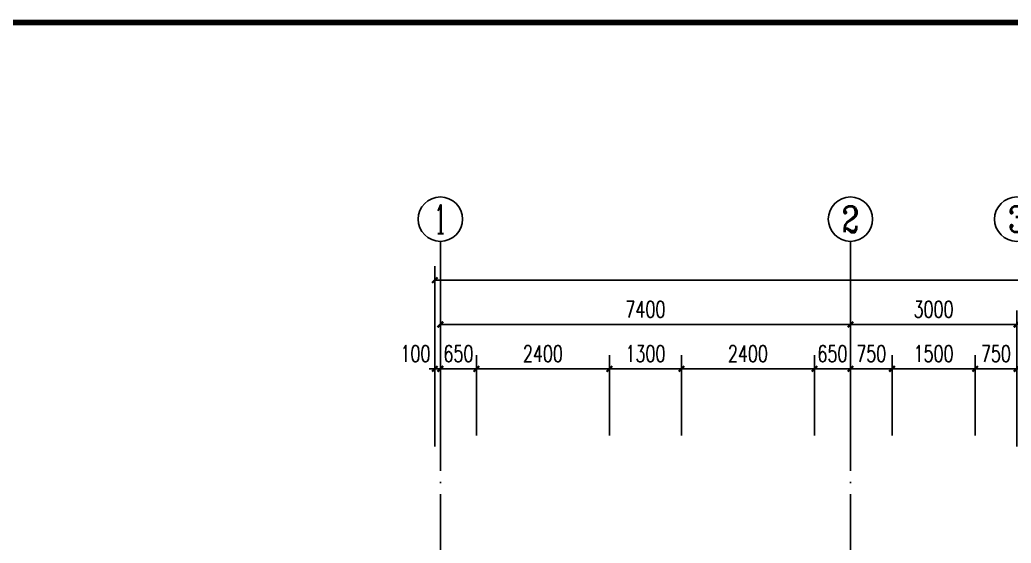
# Model space of a CAD drawing. Extents: x 5904849 to 6011887, y -826029 to -177002.
# Drawn here: x 5915826 to 5933714, y -511005 to -501565 of the extents above; entities that cross this region are included whole.
import ezdxf
from ezdxf.enums import TextEntityAlignment as Align

# ---------------------------------------------------------------- set-up
doc = ezdxf.new("R2010")
doc.units = 0
doc.header["$LTSCALE"] = 1000
doc.header["$MEASUREMENT"] = 0
doc.linetypes.add('DOTE', pattern=[2.42, 2, -0.2, 0.02, -0.2])
doc.layers.get('0').update_dxf_attribs({"linetype": 'CONTINUOUS'})
doc.layers.get('Defpoints').update_dxf_attribs({"linetype": 'CONTINUOUS'})
for name, color, linetype in [('AXIS', 3, 'CONTINUOUS'), ('AXIS_TEXT', 7, 'CONTINUOUS'), ('DOTE', 252, 'CONTINUOUS'), ('PUB_DIM', 3, 'CONTINUOUS'), ('PUB_TITLE', 4, 'CONTINUOUS')]:
    doc.layers.add(name, color=color, linetype=linetype)
doc.styles.add('_TCH_AXIS', font='COMPLEX', dxfattribs={"bigfont": 'GBCBIG'})
doc.styles.add('_TCH_DIM_T3', font='SIMPLEX', dxfattribs={"width": 0.705882, "bigfont": 'GBCBIG'})
doc.styles.add('COMPLEX', font='COMPLEX')
doc.dimstyles.new('_TCH_ARCH&&100', dxfattribs={"dimtxt": 297.5, "dimasz": 100, "dimexe": 250, "dimexo": 300, "dimgap": 126.25, "dimtad": 1, "dimdec": 0, "dimzin": 0, "dimdsep": 46, "dimtxsty": '_TCH_DIM_T3', "dimblk": 'ARCHTICK', "dimcen": 0.09, "dimclrt": 7, "dimazin": 2, "dimtfac": 1, "dimtdec": 0, "dimtix": 1, "dimtmove": 2, "dimatfit": 3, "dimfxl": 0, "dimtolj": 1, "dimtzin": 0, "dimarcsym": 0})

# ---------------------------------------------------------------- blocks, each defined once
blk = doc.blocks.new('_ArchTick')
at = {"color": 0, "linetype": 'ByBlock', "const_width": 0.4}
blk.add_lwpolyline([(-0.5, -0.5), (0.5, 0.5)], dxfattribs=at)
blk = doc.blocks.new('*D1021')
at = {"layer": 'Defpoints', "color": 0}
for p in [(5923414, -507861), (5923314, -509361), (5923414, -509361)]:
    blk.add_point(p, dxfattribs=at)
at = {"layer": 'PUB_DIM', "color": 0, "lineweight": -2}
for p, q in [((5923314, -509061), (5923314, -507611)), ((5923414, -509061), (5923414, -507611)), ((5923314, -507861), (5923214, -507861)), ((5923314, -507861), (5923414, -507861)), ((5923414, -507861), (5923514, -507861))]:
    blk.add_line(p, q, dxfattribs=at)
at = {"layer": 'PUB_DIM', "color": 0, "lineweight": -2, "xscale": 100, "yscale": 100, "zscale": 100}
blk.add_blockref('_ArchTick', (5923314, -507861), dxfattribs=at)
at = {"layer": 'PUB_DIM', "color": 0, "lineweight": -2, "xscale": 100, "yscale": 100, "zscale": 100, "rotation": 180}
blk.add_blockref('_ArchTick', (5923414, -507861), dxfattribs=at)
at = {"layer": 'PUB_DIM', "color": 7, "insert": (5922964, -507586), "char_height": 297.5, "attachment_point": 5, "style": '_TCH_DIM_T3'}
blk.add_mtext('\\A1;100', dxfattribs=at)
blk = doc.blocks.new('*D1022')
at = {"layer": 'Defpoints', "color": 0}
for p in [(5924064, -507861), (5923414, -509361), (5924064, -509361)]:
    blk.add_point(p, dxfattribs=at)
at = {"layer": 'PUB_DIM', "color": 0, "lineweight": -2}
for p, q in [((5923414, -509061), (5923414, -507611)), ((5924064, -509061), (5924064, -507611)), ((5923414, -507861), (5923314, -507861)), ((5923414, -507861), (5924064, -507861)), ((5924064, -507861), (5924164, -507861))]:
    blk.add_line(p, q, dxfattribs=at)
at = {"layer": 'PUB_DIM', "color": 0, "lineweight": -2, "xscale": 100, "yscale": 100, "zscale": 100}
blk.add_blockref('_ArchTick', (5923414, -507861), dxfattribs=at)
at = {"layer": 'PUB_DIM', "color": 0, "lineweight": -2, "xscale": 100, "yscale": 100, "zscale": 100, "rotation": 180}
blk.add_blockref('_ArchTick', (5924064, -507861), dxfattribs=at)
at = {"layer": 'PUB_DIM', "color": 7, "insert": (5923739, -507586), "char_height": 297.5, "attachment_point": 5, "style": '_TCH_DIM_T3'}
blk.add_mtext('\\A1;650', dxfattribs=at)
blk = doc.blocks.new('*D1023')
at = {"layer": 'Defpoints', "color": 0}
for p in [(5926464, -507861), (5924064, -509361), (5926464, -509361)]:
    blk.add_point(p, dxfattribs=at)
at = {"layer": 'PUB_DIM', "color": 0, "lineweight": -2}
for p, q in [((5924064, -509061), (5924064, -507611)), ((5926464, -509061), (5926464, -507611)), ((5924064, -507861), (5926464, -507861))]:
    blk.add_line(p, q, dxfattribs=at)
at = {"layer": 'PUB_DIM', "color": 0, "lineweight": -2, "xscale": 100, "yscale": 100, "zscale": 100, "rotation": 180}
blk.add_blockref('_ArchTick', (5924064, -507861), dxfattribs=at)
at = {"layer": 'PUB_DIM', "color": 0, "lineweight": -2, "xscale": 100, "yscale": 100, "zscale": 100}
blk.add_blockref('_ArchTick', (5926464, -507861), dxfattribs=at)
at = {"layer": 'PUB_DIM', "color": 7, "insert": (5925264, -507586), "char_height": 297.5, "attachment_point": 5, "style": '_TCH_DIM_T3'}
blk.add_mtext('\\A1;2400', dxfattribs=at)
blk = doc.blocks.new('*D1024')
at = {"layer": 'Defpoints', "color": 0}
for p in [(5927764, -507861), (5926464, -509361), (5927764, -509361)]:
    blk.add_point(p, dxfattribs=at)
at = {"layer": 'PUB_DIM', "color": 0, "lineweight": -2}
for p, q in [((5926464, -509061), (5926464, -507611)), ((5927764, -509061), (5927764, -507611)), ((5926464, -507861), (5927764, -507861))]:
    blk.add_line(p, q, dxfattribs=at)
at = {"layer": 'PUB_DIM', "color": 0, "lineweight": -2, "xscale": 100, "yscale": 100, "zscale": 100, "rotation": 180}
blk.add_blockref('_ArchTick', (5926464, -507861), dxfattribs=at)
at = {"layer": 'PUB_DIM', "color": 0, "lineweight": -2, "xscale": 100, "yscale": 100, "zscale": 100}
blk.add_blockref('_ArchTick', (5927764, -507861), dxfattribs=at)
at = {"layer": 'PUB_DIM', "color": 7, "insert": (5927114, -507586), "char_height": 297.5, "attachment_point": 5, "style": '_TCH_DIM_T3'}
blk.add_mtext('\\A1;1300', dxfattribs=at)
blk = doc.blocks.new('*D1025')
at = {"layer": 'Defpoints', "color": 0}
for p in [(5930165, -507861), (5927764, -509361), (5930165, -509361)]:
    blk.add_point(p, dxfattribs=at)
at = {"layer": 'PUB_DIM', "color": 0, "lineweight": -2}
for p, q in [((5927764, -509061), (5927764, -507611)), ((5930165, -509061), (5930165, -507611)), ((5927764, -507861), (5930165, -507861))]:
    blk.add_line(p, q, dxfattribs=at)
at = {"layer": 'PUB_DIM', "color": 0, "lineweight": -2, "xscale": 100, "yscale": 100, "zscale": 100, "rotation": 180}
blk.add_blockref('_ArchTick', (5927764, -507861), dxfattribs=at)
at = {"layer": 'PUB_DIM', "color": 0, "lineweight": -2, "xscale": 100, "yscale": 100, "zscale": 100}
blk.add_blockref('_ArchTick', (5930165, -507861), dxfattribs=at)
at = {"layer": 'PUB_DIM', "color": 7, "insert": (5928964, -507586), "char_height": 297.5, "attachment_point": 5, "style": '_TCH_DIM_T3'}
blk.add_mtext('\\A1;2400', dxfattribs=at)
blk = doc.blocks.new('*D1026')
at = {"layer": 'Defpoints', "color": 0}
for p in [(5930814, -507861), (5930165, -509361), (5930814, -509361)]:
    blk.add_point(p, dxfattribs=at)
at = {"layer": 'PUB_DIM', "color": 0, "lineweight": -2}
for p, q in [((5930165, -509061), (5930165, -507611)), ((5930814, -509061), (5930814, -507611)), ((5930165, -507861), (5930065, -507861)), ((5930165, -507861), (5930814, -507861)), ((5930814, -507861), (5930914, -507861))]:
    blk.add_line(p, q, dxfattribs=at)
at = {"layer": 'PUB_DIM', "color": 0, "lineweight": -2, "xscale": 100, "yscale": 100, "zscale": 100}
blk.add_blockref('_ArchTick', (5930165, -507861), dxfattribs=at)
at = {"layer": 'PUB_DIM', "color": 0, "lineweight": -2, "xscale": 100, "yscale": 100, "zscale": 100, "rotation": 180}
blk.add_blockref('_ArchTick', (5930814, -507861), dxfattribs=at)
at = {"layer": 'PUB_DIM', "color": 7, "insert": (5930489, -507586), "char_height": 297.5, "attachment_point": 5, "style": '_TCH_DIM_T3'}
blk.add_mtext('\\A1;650', dxfattribs=at)
blk = doc.blocks.new('*D1027')
at = {"layer": 'Defpoints', "color": 0}
for p in [(5931564, -507861), (5930814, -509361), (5931564, -509361)]:
    blk.add_point(p, dxfattribs=at)
at = {"layer": 'PUB_DIM', "color": 0, "lineweight": -2}
for p, q in [((5930814, -509061), (5930814, -507611)), ((5931564, -509061), (5931564, -507611)), ((5930814, -507861), (5930714, -507861)), ((5930814, -507861), (5931564, -507861)), ((5931564, -507861), (5931664, -507861))]:
    blk.add_line(p, q, dxfattribs=at)
at = {"layer": 'PUB_DIM', "color": 0, "lineweight": -2, "xscale": 100, "yscale": 100, "zscale": 100}
blk.add_blockref('_ArchTick', (5930814, -507861), dxfattribs=at)
at = {"layer": 'PUB_DIM', "color": 0, "lineweight": -2, "xscale": 100, "yscale": 100, "zscale": 100, "rotation": 180}
blk.add_blockref('_ArchTick', (5931564, -507861), dxfattribs=at)
at = {"layer": 'PUB_DIM', "color": 7, "insert": (5931189, -507586), "char_height": 297.5, "attachment_point": 5, "style": '_TCH_DIM_T3'}
blk.add_mtext('\\A1;750', dxfattribs=at)
blk = doc.blocks.new('*D1028')
at = {"layer": 'Defpoints', "color": 0}
for p in [(5933064, -507861), (5931564, -509361), (5933064, -509361)]:
    blk.add_point(p, dxfattribs=at)
at = {"layer": 'PUB_DIM', "color": 0, "lineweight": -2}
for p, q in [((5931564, -509061), (5931564, -507611)), ((5933064, -509061), (5933064, -507611)), ((5931564, -507861), (5933064, -507861))]:
    blk.add_line(p, q, dxfattribs=at)
at = {"layer": 'PUB_DIM', "color": 0, "lineweight": -2, "xscale": 100, "yscale": 100, "zscale": 100, "rotation": 180}
blk.add_blockref('_ArchTick', (5931564, -507861), dxfattribs=at)
at = {"layer": 'PUB_DIM', "color": 0, "lineweight": -2, "xscale": 100, "yscale": 100, "zscale": 100}
blk.add_blockref('_ArchTick', (5933064, -507861), dxfattribs=at)
at = {"layer": 'PUB_DIM', "color": 7, "insert": (5932314, -507586), "char_height": 297.5, "attachment_point": 5, "style": '_TCH_DIM_T3'}
blk.add_mtext('\\A1;1500', dxfattribs=at)
blk = doc.blocks.new('*D1029')
at = {"layer": 'Defpoints', "color": 0}
for p in [(5933814, -507861), (5933064, -509361), (5933814, -509361)]:
    blk.add_point(p, dxfattribs=at)
at = {"layer": 'PUB_DIM', "color": 0, "lineweight": -2}
for p, q in [((5933064, -509061), (5933064, -507611)), ((5933814, -509061), (5933814, -507611)), ((5933064, -507861), (5932964, -507861)), ((5933064, -507861), (5933814, -507861)), ((5933814, -507861), (5933914, -507861))]:
    blk.add_line(p, q, dxfattribs=at)
at = {"layer": 'PUB_DIM', "color": 0, "lineweight": -2, "xscale": 100, "yscale": 100, "zscale": 100}
blk.add_blockref('_ArchTick', (5933064, -507861), dxfattribs=at)
at = {"layer": 'PUB_DIM', "color": 0, "lineweight": -2, "xscale": 100, "yscale": 100, "zscale": 100, "rotation": 180}
blk.add_blockref('_ArchTick', (5933814, -507861), dxfattribs=at)
at = {"layer": 'PUB_DIM', "color": 7, "insert": (5933439, -507586), "char_height": 297.5, "attachment_point": 5, "style": '_TCH_DIM_T3'}
blk.add_mtext('\\A1;750', dxfattribs=at)
blk = doc.blocks.new('*D1289')
at = {"layer": 'AXIS', "color": 0, "lineweight": -2}
for p, q in [((5923414, -509261), (5923414, -506811)), ((5930814, -509261), (5930814, -506811)), ((5923414, -507061), (5930814, -507061))]:
    blk.add_line(p, q, dxfattribs=at)
at = {"layer": 'Defpoints', "color": 0}
for p in [(5930814, -507061), (5923414, -509561), (5930814, -509561)]:
    blk.add_point(p, dxfattribs=at)
at = {"layer": 'AXIS', "color": 0, "lineweight": -2, "xscale": 100, "yscale": 100, "zscale": 100, "rotation": 180}
blk.add_blockref('_ArchTick', (5923414, -507061), dxfattribs=at)
at = {"layer": 'AXIS', "color": 0, "lineweight": -2, "xscale": 100, "yscale": 100, "zscale": 100}
blk.add_blockref('_ArchTick', (5930814, -507061), dxfattribs=at)
at = {"layer": 'AXIS', "color": 7, "insert": (5927114, -506786), "char_height": 297.5, "attachment_point": 5, "style": '_TCH_DIM_T3'}
blk.add_mtext('\\A1;7400', dxfattribs=at)
blk = doc.blocks.new('*D1290')
at = {"layer": 'AXIS', "color": 0, "lineweight": -2}
for p, q in [((5930814, -509261), (5930814, -506811)), ((5933814, -509261), (5933814, -506811)), ((5930814, -507061), (5933814, -507061))]:
    blk.add_line(p, q, dxfattribs=at)
at = {"layer": 'Defpoints', "color": 0}
for p in [(5933814, -507061), (5930814, -509561), (5933814, -509561)]:
    blk.add_point(p, dxfattribs=at)
at = {"layer": 'AXIS', "color": 0, "lineweight": -2, "xscale": 100, "yscale": 100, "zscale": 100, "rotation": 180}
blk.add_blockref('_ArchTick', (5930814, -507061), dxfattribs=at)
at = {"layer": 'AXIS', "color": 0, "lineweight": -2, "xscale": 100, "yscale": 100, "zscale": 100}
blk.add_blockref('_ArchTick', (5933814, -507061), dxfattribs=at)
at = {"layer": 'AXIS', "color": 7, "insert": (5932314, -506786), "char_height": 297.5, "attachment_point": 5, "style": '_TCH_DIM_T3'}
blk.add_mtext('\\A1;3000', dxfattribs=at)
blk = doc.blocks.new('*D1294')
at = {"layer": 'AXIS', "color": 0, "lineweight": -2}
for p, q in [((5923314, -509261), (5923314, -506011)), ((5945514, -509261), (5945514, -506011)), ((5923314, -506261), (5945514, -506261))]:
    blk.add_line(p, q, dxfattribs=at)
at = {"layer": 'Defpoints', "color": 0}
for p in [(5945514, -506261), (5923314, -509561), (5945514, -509561)]:
    blk.add_point(p, dxfattribs=at)
at = {"layer": 'AXIS', "color": 0, "lineweight": -2, "xscale": 100, "yscale": 100, "zscale": 100, "rotation": 180}
blk.add_blockref('_ArchTick', (5923314, -506261), dxfattribs=at)
at = {"layer": 'AXIS', "color": 0, "lineweight": -2, "xscale": 100, "yscale": 100, "zscale": 100}
blk.add_blockref('_ArchTick', (5945514, -506261), dxfattribs=at)
at = {"layer": 'AXIS', "color": 7, "insert": (5934414, -505986), "char_height": 297.5, "attachment_point": 5, "style": '_TCH_DIM_T3'}
blk.add_mtext('\\A1;22200', dxfattribs=at)
blk = doc.blocks.new('_AXISO')
blk.add_circle((0, 0), 0.5)
at = {"layer": 'AXIS_TEXT', "style": 'COMPLEX', "width": 1.041667}
blk.add_attdef('A', text='', height=0.56, dxfattribs=at).set_placement((-0.25, -0.28), (0.25, -0.28), align=Align.FIT)

msp = doc.modelspace()

# ---------------------------------------------------------------- linework, layer by layer
at = {"layer": 'AXIS', "color": 0}
for p, q in [((5923414.3, -509560.5), (5923414.3, -505560.5)), ((5930814.3, -509560.5), (5930814.3, -505560.5))]:
    msp.add_line(p, q, dxfattribs=at)
at = {"layer": 'DOTE', "linetype": 'DOTE'}
for p, q in [((5923414.3, -529060.5), (5923414.3, -509560.5)), ((5930814.3, -529060.5), (5930814.3, -509560.5))]:
    msp.add_line(p, q, dxfattribs=at)
at = {"layer": 'PUB_TITLE', "color": 4, "const_width": 100}
msp.add_lwpolyline([(5907349.4, -541614.7), (5963249.4, -541614.7), (5963249.4, -501614.7), (5907349.4, -501614.7)], close=True, dxfattribs=at)

# ---------------------------------------------------------------- block references
at = {"layer": 'AXIS', "color": 0}
ref = msp.add_blockref('_AXISO', (5923414.3, -505160.5), dxfattribs=dict(at, xscale=800, yscale=800, zscale=800))
ref.add_attrib('A', '1', dxfattribs={"layer": 'AXIS_TEXT', "color": 0, "height": 514.7, "style": '_TCH_AXIS'}).set_placement((5923304, -505417.9), (5923524.6, -505417.9), align=Align.FIT)
ref = msp.add_blockref('_AXISO', (5930814.3, -505160.5), dxfattribs=dict(at, xscale=800, yscale=800, zscale=800))
ref.add_attrib('A', '2', dxfattribs={"layer": 'AXIS_TEXT', "color": 0, "height": 465.9, "style": '_TCH_AXIS'}).set_placement((5930659, -505393.5), (5930969.6, -505393.5), align=Align.FIT)
ref = msp.add_blockref('_AXISO', (5933814.3, -505160.5), dxfattribs=dict(at, xscale=800, yscale=800, zscale=800))
ref.add_attrib('A', '3', dxfattribs={"layer": 'AXIS_TEXT', "color": 0, "height": 465.9, "style": '_TCH_AXIS'}).set_placement((5933659, -505393.5), (5933969.6, -505393.5), align=Align.FIT)

# ---------------------------------------------------------------- dimensions: what is measured, and where the dimension line sits
for p1, p2, distance, picture, middle in [((5923314.3, -509560.5), (5945514.3, -509560.5), 3300, '*D1294', (5934414.3, -505985.5)), ((5923414.3, -509560.5), (5930814.3, -509560.5), 2500, '*D1289', (5927114.3, -506785.5)), ((5930814.3, -509560.5), (5933814.3, -509560.5), 2500, '*D1290', (5932314.3, -506785.5))]:
    dim = msp.add_aligned_dim(p1=p1, p2=p2, distance=distance, dimstyle='_TCH_ARCH&&100', dxfattribs=at)
    dim.commit()
    dim.dimension.update_dxf_attribs({"geometry": picture, "text_midpoint": middle})
at = {"layer": 'PUB_DIM', "color": 0}
dim = msp.add_linear_dim(base=(5923414.3, -507860.5), p1=(5923314.3, -509360.5), p2=(5923414.3, -509360.5), angle=0, dimstyle='_TCH_ARCH&&100', dxfattribs=at)
dim.commit()
dim.dimension.update_dxf_attribs({"geometry": '*D1021', "text_midpoint": (5922964.3, -507585.5), "dimtype": 129})
for p1, p2, picture, middle in [((5923414.3, -509360.5), (5924064.3, -509360.5), '*D1022', (5923739.3, -507585.5)), ((5924064.3, -509360.5), (5926464.3, -509360.5), '*D1023', (5925264.3, -507585.5)), ((5926464.3, -509360.5), (5927764.3, -509360.5), '*D1024', (5927114.3, -507585.5)), ((5927764.3, -509360.5), (5930164.6, -509360.5), '*D1025', (5928964.4, -507585.5)), ((5930164.6, -509360.5), (5930814.3, -509360.5), '*D1026', (5930489.4, -507585.5)), ((5930814.3, -509360.5), (5931564.3, -509360.5), '*D1027', (5931189.3, -507585.5)), ((5931564.3, -509360.5), (5933064.3, -509360.5), '*D1028', (5932314.3, -507585.5)), ((5933064.3, -509360.5), (5933814.3, -509360.5), '*D1029', (5933439.3, -507585.5))]:
    dim = msp.add_aligned_dim(p1=p1, p2=p2, distance=1500, dimstyle='_TCH_ARCH&&100', dxfattribs=at)
    dim.commit()
    dim.dimension.update_dxf_attribs({"geometry": picture, "text_midpoint": middle})

doc.saveas('drawing.dxf')
